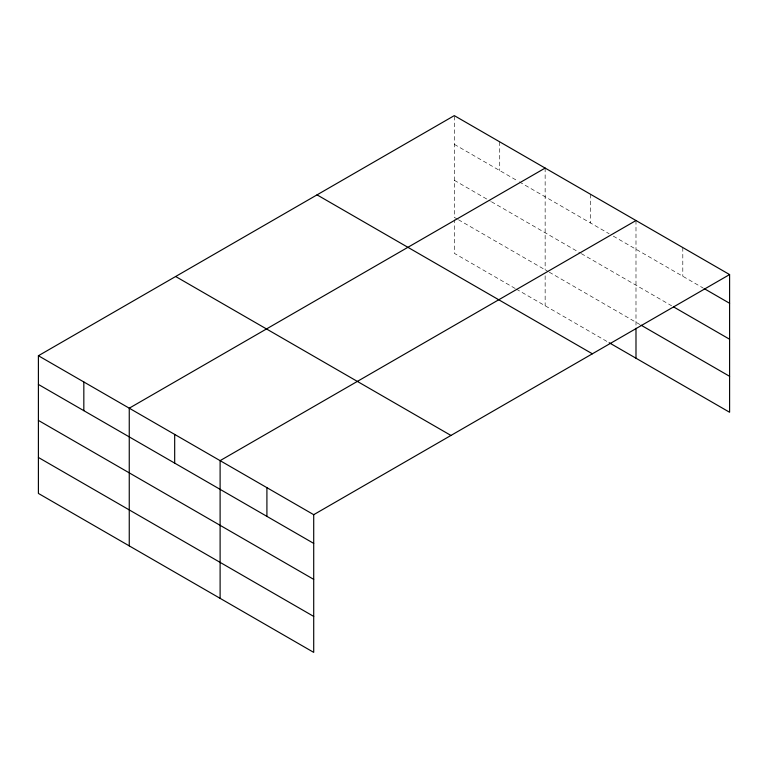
<?xml version="1.0" encoding="UTF-8"?>
<svg xmlns="http://www.w3.org/2000/svg" width="768" height="768" viewBox="0 0 768 768"><rect width="100%" height="100%" fill="white"/><g stroke="black" fill="none" stroke-linecap="round" stroke-linejoin="round"><path stroke-width="0.58" stroke-dasharray="3.84 2.88" d="M457.382 219.139L454.291 217.354L454.291 115.622M454.291 144.336L518.304 181.286M519.331 181.882L609.149 233.741M613.277 236.122L703.142 288.01M454.291 180.298L490.426 201.158M491.453 201.754L580.243 253.018M581.28 253.613L671.606 305.76M458.419 219.734L548.237 271.594M549.274 272.189L640.061 324.605M515.203 288.48L454.291 253.315L454.291 219.754M516.23 289.075L609.149 342.72M682.8 247.555L682.8 276.259M635.99 220.531L635.99 325.853M590.573 194.304L590.573 223.008M545.146 168.077L545.146 269.808M545.146 275.798L545.146 305.77M499.718 141.85L499.718 170.563"/><path stroke-width="1.15" d="M609.149 342.72L729.6 412.262L729.6 274.57L454.291 115.622L38.4 355.738L38.4 493.43L313.709 652.378L313.709 514.685L38.4 355.738M545.146 168.077L129.254 408.192L129.254 545.885M635.99 220.531L220.109 460.646L220.109 598.33M313.709 514.685L729.6 274.57M704.16 288.595L729.6 303.283M673.642 306.941L729.6 339.245M641.078 325.19L729.6 376.301M317.05 194.861L592.358 353.808M175.642 276.499L450.95 435.446M38.4 384.442L313.709 543.389M38.4 420.413L313.709 579.36M38.4 457.459L313.709 616.416M635.99 328.253L635.99 358.224M266.909 487.661L266.909 516.374M174.682 434.419L174.682 463.123M83.827 381.965L83.827 410.669"/></g></svg>
